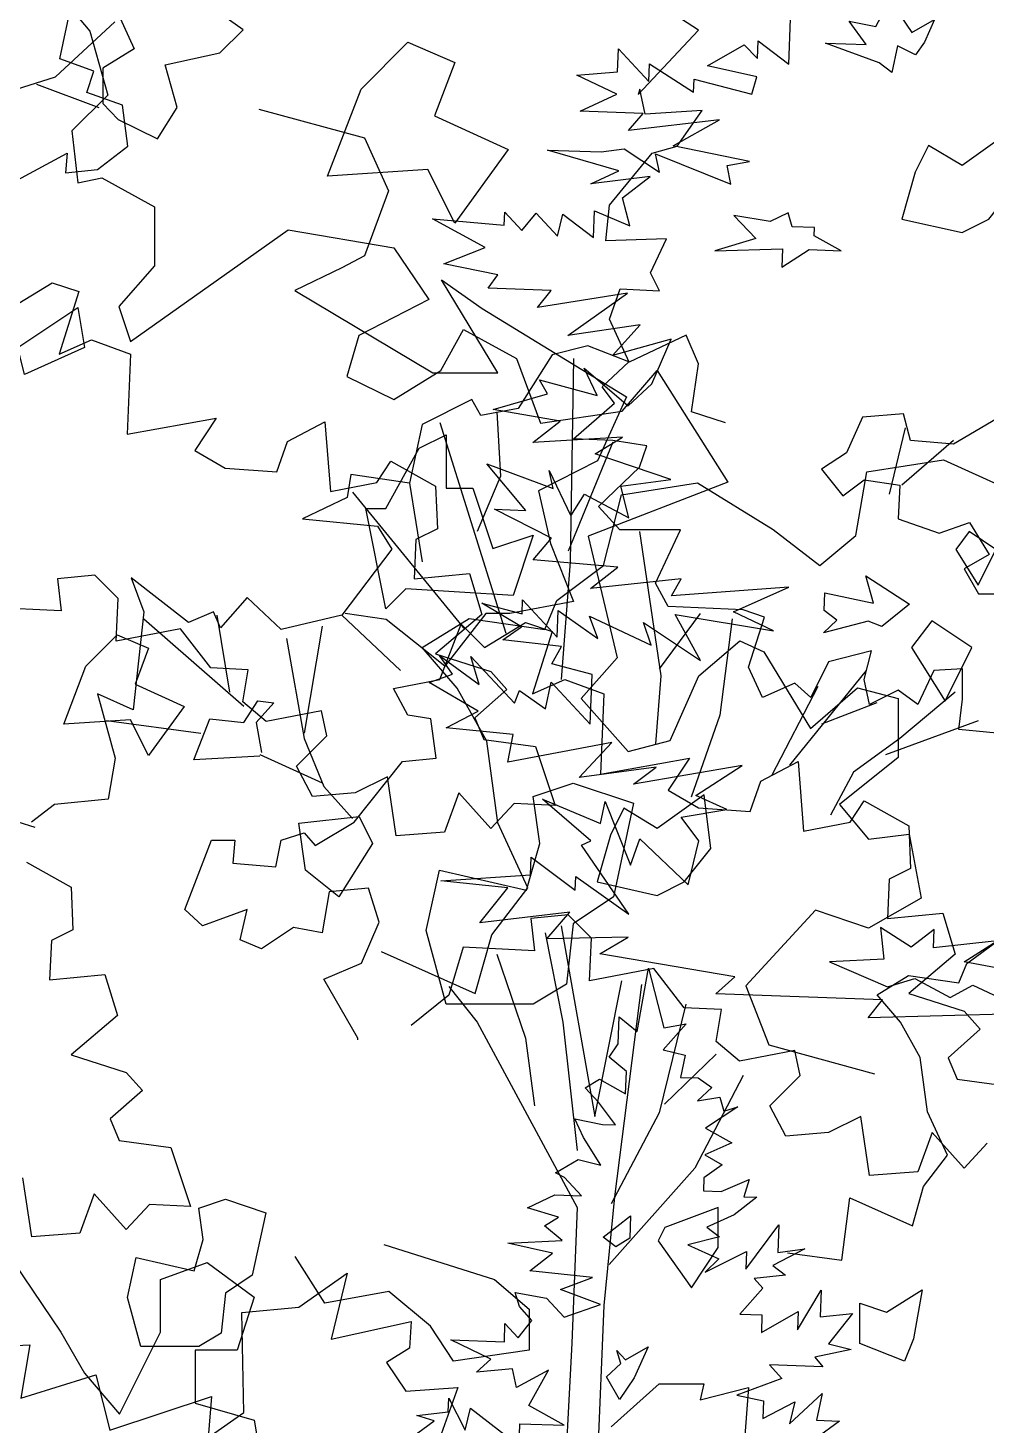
# Model space of a CAD drawing. Header units: inches. Extents: x 11.9 to 85.3, y 21.1 to 37.4.
# Drawn here: x 62.5545 to 62.8089, y 22.446 to 22.8168 of the extents above; entities that cross this region are included whole.
import ezdxf

# ---------------------------------------------------------------- set-up
doc = ezdxf.new("R2010")
doc.units = ezdxf.units.IN
doc.header["$MEASUREMENT"] = 0
doc.layers.add('CAY', color=94, linetype='Continuous')
doc.layers.add('CAY-3', color=61, linetype='Continuous')

# ---------------------------------------------------------------- blocks, each defined once
blk = doc.blocks.new('A$C76451831')
at = {"layer": 'CAY'}
for p, q in [((1178, 1895.02), (1223.4, 1902.1)), ((1223.4, 1902.1), (1261.14, 1884.99)), ((1171.52, 1857.27), (1178, 1895.02)), ((1032.95, 1881.45), (1077.77, 1888.53)), ((1077.77, 1888.53), (1122.58, 1860.81)), ((1022.34, 1839.57), (1032.95, 1881.45)), ((1122.58, 1860.81), (1150.29, 1839.57)), ((1150.29, 1839.57), (1171.52, 1857.27)), ((994.63, 1818.92), (1022.34, 1839.57)), ((987.55, 1801.82), (994.63, 1818.92)), ((915.03, 1791.2), (942.74, 1808.31)), ((942.74, 1808.31), (987.55, 1801.82)), ((935.67, 1767.02), (915.03, 1791.2)), ((3822.39, 1786.97), (3840.08, 1765.74)), ((953.36, 1735.75), (935.67, 1767.02)), ((3840.08, 1765.74), (3850.69, 1727.98)), ((959.84, 1687.39), (953.36, 1735.75)), ((3850.69, 1727.98), (3829.46, 1706.75)), ((3829.46, 1706.75), (3833, 1676.08)), ((977.53, 1649.04), (959.84, 1687.39)), ((3833, 1676.08), (3847.15, 1679.03)), ((3847.15, 1679.03), (3878.4, 1661.92)), ((3878.4, 1661.92), (3878.4, 1627.12)), ((956.3, 1621.32), (977.53, 1649.04)), ((3864.25, 1582.29), (3957.41, 1648.35)), ((3957.41, 1648.35), (4019.91, 1637.74)), ((4019.91, 1637.74), (4040.55, 1607.06)), ((946.28, 1586.52), (956.3, 1621.32)), ((3878.4, 1627.12), (3857.18, 1602.93)), ((890.86, 1611.29), (946.28, 1586.52)), ((3857.18, 1602.93), (3864.25, 1582.29)), ((4040.55, 1607.06), (3999.28, 1585.83)), ((4047.62, 1565.18), (4061.19, 1589.37)), ((4061.19, 1589.37), (4092.44, 1572.26)), ((3999.28, 1585.83), (3992.2, 1561.64)), ((4092.44, 1572.26), (4106.59, 1533.92)), ((3992.2, 1561.64), (4019.91, 1548.08)), ((4019.91, 1548.08), (4047.62, 1565.18)), ((4154.94, 1541), (4175.57, 1565.18)), ((4175.57, 1565.18), (4217.44, 1499.12)), ((4106.59, 1533.92), (4154.94, 1541)), ((4217.44, 1499.12), (4134.89, 1467.27)), ((4134.89, 1467.27), (4151.99, 1395.3)), ((4200.34, 1384.68), (4224.51, 1405.33)), ((4224.51, 1405.33), (4238.66, 1398.84)), ((4238.66, 1398.84), (4266.37, 1353.42)), ((4151.99, 1395.3), (4130.76, 1371.12)), ((4183.24, 1346.34), (4200.34, 1384.68)), ((4266.37, 1353.42), (4294.09, 1377.61)), ((4294.09, 1377.61), (4318.26, 1371.12)), ((4130.76, 1371.12), (4158.47, 1339.85)), ((4318.26, 1371.12), (4318.26, 1336.32)), ((4158.47, 1339.85), (4183.24, 1346.34)), ((4318.26, 1336.32), (4283.47, 1308.59)), ((4283.47, 1308.59), (4300.57, 1287.95)), ((4300.57, 1287.95), (4324.75, 1290.9)), ((4324.75, 1290.9), (4331.82, 1253.15)), ((4331.82, 1253.15), (4300.57, 1235.45)), ((4269.32, 1246.07), (4228.05, 1201.24)), ((4300.57, 1235.45), (4269.32, 1246.07)), ((4358.8, 1214.44), (4377.27, 1228.2)), ((4354.08, 1203.04), (4358.8, 1214.44)), ((4305.73, 1195.96), (4324.21, 1207.36)), ((4324.21, 1207.36), (4354.08, 1203.04)), ((4228.05, 1201.24), (4241.61, 1166.44)), ((4319.49, 1179.83), (4305.73, 1195.96)), ((4331.28, 1158.99), (4319.49, 1179.83)), ((4241.61, 1166.44), (4304.11, 1149.33)), ((4335.61, 1126.75), (4331.28, 1158.99)), ((4347.4, 1101.19), (4335.61, 1126.75)), ((4333.25, 1082.7), (4347.4, 1101.19)), ((4326.56, 1059.5), (4333.25, 1082.7)), ((4284.9, 1039.05), (4289.61, 1076.02)), ((4289.61, 1076.02), (4326.56, 1059.5)), ((4252.67, 1043.38), (4284.9, 1039.05)), ((5268.01, 577.07), (5268.94, 603.78)), ((4834.43, 569.52), (4869.41, 602.16)), ((5219.94, 576.02), (5241.67, 588.41)), ((5241.67, 588.41), (5249.55, 580.43)), ((5249.55, 580.43), (5249.91, 590.84)), ((5249.91, 590.84), (5268.01, 577.07)), ((5166.8, 572.44), (5167.27, 586.02)), ((5167.27, 586.02), (5185.18, 566.81)), ((5142.71, 570.56), (5166.8, 572.44)), ((5166.34, 559.31), (5142.71, 570.56)), ((5185.18, 566.81), (5185.54, 577.23)), ((5185.54, 577.23), (5211.69, 560.45)), ((5249.17, 569.56), (5219.94, 576.02)), ((4789.61, 555.37), (4834.43, 569.52)), ((4823.03, 565.2), (4859.98, 551.43)), ((5211.69, 560.45), (5211.96, 568.14)), ((5211.96, 568.14), (5246.09, 559.24)), ((5246.09, 559.24), (5249.17, 569.56)), ((5144.69, 549.18), (5166.34, 559.31)), ((5181.8, 547.89), (5144.69, 549.18)), ((5173.29, 537.76), (5181.8, 547.89)), ((5226.98, 544.04), (5173.29, 537.76)), ((5199.71, 528.68), (5226.98, 544.04)), ((5244.7, 519.4), (5199.71, 528.68)), ((5125.31, 526.29), (5156.99, 525.18)), ((5167.47, 513.94), (5125.31, 526.29)), ((5156.99, 525.18), (5170.65, 526.97)), ((5170.65, 526.97), (5191.46, 513.1)), ((5189.12, 524.06), (5233.82, 506.18)), ((5191.46, 513.1), (5189.12, 524.06)), ((5150.9, 506.35), (5167.47, 513.94)), ((5231.48, 517.14), (5244.7, 519.4)), ((5233.82, 506.18), (5231.48, 517.14)), ((5185.94, 510.57), (5150.9, 506.35)), ((5169.64, 497.99), (5185.94, 510.57)), ((5174.04, 481.52), (5169.64, 497.99)), ((5099.74, 481.85), (5100.01, 489.54)), ((5100.01, 489.54), (5110.05, 478.77)), ((5110.05, 478.77), (5118.57, 488.9)), ((5118.57, 488.9), (5131.23, 475.31)), ((5131.23, 475.31), (5134.41, 488.34)), ((5134.41, 488.34), (5152.5, 474.56)), ((5152.5, 474.56), (5153.06, 490.41)), ((5153.06, 490.41), (5174.04, 481.52)), ((5057.27, 485.6), (5099.74, 481.85)), ((5088.4, 468.64), (5057.27, 485.6)), ((5064.05, 459.07), (5088.4, 468.64)), ((5096, 452.51), (5064.05, 459.07)), ((5062.55, 449.63), (5086.72, 432.52)), ((5090.28, 444.55), (5096, 452.51)), ((5127.39, 443.26), (5090.28, 444.55)), ((5119.34, 433.11), (5127.39, 443.26)), ((5172.65, 441.67), (5119.34, 433.11)), ((5137.34, 416.61), (5172.65, 441.67)), ((5180.15, 422.83), (5137.34, 416.61)), ((5163.66, 404.81), (5180.15, 422.83)), ((5198.44, 414.48), (5163.66, 404.81)), ((5187.1, 388.13), (5198.44, 414.48)), ((5154.68, 381.1), (5147.08, 397.23)), ((5147.08, 397.23), (5173.04, 375.02)), ((5120.57, 390.45), (5154.68, 381.1)), ((5125.26, 382.13), (5120.57, 390.45)), ((5093.21, 372.82), (5125.26, 382.13)), ((5171.94, 380.31), (5154.84, 342.56)), ((5173.04, 375.02), (5187.1, 388.13)), ((5132.85, 366), (5093.21, 372.82)), ((5116.55, 353.42), (5132.85, 366)), ((5169.68, 356.55), (5116.55, 353.42)), ((5153.48, 346.69), (5169.68, 356.55)), ((5112.43, 313.22), (5089.38, 340.77)), ((5089.38, 340.77), (5128.75, 326.25)), ((5154.84, 342.56), (5120.06, 324.86)), ((5198.26, 331.53), (5153.48, 346.69)), ((5126.39, 336.76), (5139.05, 310.02)), ((5128.75, 326.25), (5126.39, 336.76)), ((5168.67, 327.57), (5198.26, 331.53)), ((5120.06, 324.86), (5127.13, 293.6)), ((5139.05, 310.02), (5147.21, 322.88)), ((5147.21, 322.88), (5173.45, 308.82)), ((5173.45, 308.82), (5168.67, 327.57)), ((5093.87, 313.86), (5112.43, 313.22)), ((5127.72, 296.82), (5093.87, 313.86)), ((5116.85, 284.05), (5127.72, 296.82)), ((5127.13, 293.6), (5140.69, 259.39)), ((5166.99, 279.58), (5116.85, 284.05)), ((5150.69, 267), (5166.99, 279.58)), ((5204.37, 272.83), (5150.69, 267)), ((5198.57, 262.61), (5204.37, 272.83)), ((5268.09, 267.89), (5198.57, 262.61)), ((5235.4, 253.16), (5268.09, 267.89)), ((5110.03, 244.39), (5086.5, 258.36)), ((5086.5, 258.36), (5110.3, 252.09)), ((5140.69, 259.39), (5102.96, 252.31)), ((5110.3, 252.09), (5110.58, 260.24)), ((5110.58, 260.24), (5131.11, 238.22)), ((5029.84, 248.77), (5005.67, 252.31)), ((5064.63, 221.05), (5029.84, 248.77)), ((5088.81, 252.31), (5064.63, 221.05)), ((5102.96, 252.31), (5088.81, 252.31)), ((5131.11, 238.22), (5131.66, 254.07)), ((5131.66, 254.07), (5155.1, 237.38)), ((5155.1, 237.38), (5150.12, 250.7)), ((5150.12, 250.7), (5186.68, 233.56)), ((5200.91, 251.65), (5259.03, 241.91)), ((5215.82, 224.38), (5200.91, 251.65)), ((5259.03, 241.91), (5235.4, 253.16)), ((5098.88, 236.62), (5110.03, 244.39)), ((5186.68, 233.56), (5182.16, 246.86)), ((5182.16, 246.86), (5215.82, 224.38)), ((5133.64, 232.69), (5098.88, 236.62)), ((5127.84, 222.47), (5133.64, 232.69)), ((5069.17, 216.35), (5061.4, 227.51)), ((5061.4, 227.51), (5084.82, 210.37)), ((5079.96, 226.86), (5105.73, 199.21)), ((5084.82, 210.37), (5079.96, 226.86)), ((5055.4, 211.39), (5069.17, 216.35)), ((5151.64, 216.19), (5127.84, 222.47)), ((5150.61, 186.76), (5151.64, 216.19)), ((5084.27, 194.52), (5055.4, 211.39)), ((5105.73, 199.21), (5108.71, 206.81)), ((5108.71, 206.81), (5124.19, 195.85)), ((5124.19, 195.85), (5127.46, 211.6)), ((5127.46, 211.6), (5150.61, 186.76)), ((5065.35, 184.75), (5084.27, 194.52)), ((5105.08, 180.65), (5065.35, 184.75)), ((5101.8, 164.44), (5105.08, 180.65)), ((5163.37, 175.89), (5101.8, 164.44)), ((5144.07, 155.26), (5163.37, 175.89)), ((5189.6, 161.37), (5144.07, 155.26)), ((5240.39, 162.32), (5176.11, 151.42)), ((5176.11, 151.42), (5189.6, 161.37)), ((5213.04, 144.69), (5240.39, 162.32)), ((5150.92, 117.85), (5122.33, 142.42)), ((5122.33, 142.42), (5156.72, 128.07)), ((5156.72, 128.07), (5159.44, 141.12)), ((5159.44, 141.12), (5174.44, 103.42)), ((5231.32, 136.34), (5213.04, 144.69)), ((5204.43, 131.84), (5231.32, 136.34)), ((5214.82, 117.88), (5204.43, 131.84)), ((5145.4, 115.32), (5150.92, 117.85)), ((5174.44, 103.42), (5179.97, 119.1)), ((5179.97, 119.1), (5208.47, 91.81)), ((5208.47, 91.81), (5214.82, 117.88)), ((5115.33, 97.78), (5115.69, 108.2)), ((5115.69, 108.2), (5141.75, 88.7)), ((5173.42, 74.45), (5145.4, 115.32)), ((5062.19, 94.2), (5115.33, 97.78)), ((5101.92, 90.09), (5062.19, 94.2)), ((5141.75, 88.7), (5142.03, 96.85)), ((5142.03, 96.85), (5173.42, 74.45)), ((5085.34, 69.36), (5101.92, 90.09)), ((5138.57, 75.66), (5085.34, 69.36)), ((5124.88, 59.82), (5138.57, 75.66)), ((5172.95, 60.86), (5124.88, 59.82)), ((5156.29, 51.02), (5172.95, 60.86)), ((5236.02, 37.35), (5156.29, 51.02)), ((5224.8, 27.32), (5236.02, 37.35)), ((5323.46, 23.87), (5224.8, 27.32)), ((5314.94, 13.29), (5323.46, 23.87)), ((5402.93, 15.66), (5314.94, 13.29))]:
    blk.add_line(p, q, dxfattribs=at)
for points in [[(4216, 1534.28), (4195.96, 1540.61), (4200.18, 1569.09), (4192.8, 1585.96), (4159.05, 1570.14), (4147.45, 1595.45), (4153.77, 1613.38), (4176.98, 1612.33), (4171.7, 1622.87), (4181.2, 1642.91), (4145.34, 1641.86), (4147.45, 1662.95), (4172.76, 1693.54), (4187.52, 1697.76), (4202.29, 1718.85), (4168.54, 1716.74), (4165.38, 1731.51), (4164.32, 1728.34), (4200.18, 1766.31), (4172.76, 1784.24)], [(529.97, 749.26), (509.93, 755.59)], [(519.43, 1132.11), (548.96, 1147.93), (547.9, 1136.33), (566.89, 1138.44), (584.82, 1152.15), (581.65, 1176.41), (560.56, 1183.79), (564.78, 1196.44), (544.74, 1203.83), (551.07, 1234.41)], [(622.79, 1328.28), (636.5, 1337.77), (625.95, 1358.87), (639.66, 1363.09), (640.72, 1376.8), (682.9, 1378.91), (677.63, 1347.27), (721.93, 1360.98), (730.36, 1328.28), (790.48, 1348.32), (788.37, 1324.06), (809.47, 1338.83), (808.41, 1397.89), (842.16, 1401.05), (870.64, 1421.09), (861.15, 1382.07), (908.61, 1392.62), (907.55, 1376.8), (893.84, 1368.36), (905.44, 1351.48), (936.03, 1353.59), (923.37, 1317.73)], [(1026.73, 1330.39), (1055.21, 1355.7), (1081.57, 1355.7), (1079.47, 1346.21), (1107.94, 1353.59), (1102.67, 1283.98)], [(4030.27, 934.26), (4043.76, 944.22), (4033.44, 947.3), (4052.09, 949.37), (4052.38, 957.52), (4062.14, 938.59), (4065.31, 951.63), (4093.99, 929.32), (4094.45, 942.45), (4120.7, 941.53), (4099.81, 953.14), (4111.41, 974.04), (4092.48, 963.83), (4090.14, 974.79), (4068.77, 972.81), (4077.2, 980.68), (4053.58, 991.93), (4085.26, 990.82), (4085.64, 1001.69), (4093.5, 993.26), (4101.56, 1003.4), (4094.15, 1011.82), (4091.72, 1020.07), (4110.18, 1016.7), (4120.67, 1005.45), (4142.22, 1012.86), (4118.52, 1021.85), (4137.34, 1028.9), (4100.33, 1032.91), (4113.83, 1043.32), (4087.3, 1049.23), (4119.53, 1050.83), (4108.95, 1059.36), (4117.29, 1064.51), (4098.91, 1070.13), (4115.03, 1077.73), (4130.87, 1077.18), (4120.83, 1087.96), (4115.49, 1090.86), (4128.9, 1098.55), (4142.38, 1095.36), (4132.08, 1111.59), (4127.02, 1122.65), (4143.22, 1119.36), (4150.92, 1119.09), (4140.97, 1132.59), (4133.1, 1141.02), (4141.44, 1146.17), (4157, 1137.47), (4157.45, 1150.6), (4147.33, 1159.11), (4152.59, 1167.09), (4153.15, 1182.93), (4163.72, 1174.4), (4170.47, 1211.8), (4179.66, 1176.57), (4192.88, 1178.83), (4179.2, 1163.44), (4192.23, 1160.26), (4189.51, 1147.21), (4199.92, 1146.85), (4207.88, 1141.13), (4199.45, 1133.26), (4212.67, 1135.52), (4215.1, 1127.28), (4223.34, 1129.71), (4204.32, 1117.23), (4219.88, 1108.52), (4203.77, 1101.38), (4213.99, 1095.58), (4203.3, 1087.8), (4203.03, 1080.1), (4213.44, 1079.74), (4230, 1086.86), (4226.92, 1076.54), (4234.61, 1076.28), (4221.11, 1065.87), (4205, 1058.72), (4212.5, 1053.02), (4193.76, 1048.24), (4212.04, 1039.89), (4204.07, 1032.01), (4228.51, 1044.3), (4228.15, 1033.89), (4247.64, 1059.95), (4247.07, 1043.65), (4263, 1045.82), (4244.08, 1036.05), (4251.59, 1030.35), (4232.94, 1028.28), (4238.18, 1022.66), (4224.5, 1007.27), (4237.63, 1006.81), (4237.26, 996.4), (4258.99, 1008.78), (4258.61, 997.92), (4272.58, 1021.46), (4272.02, 1005.61), (4291.13, 1007.66), (4276.9, 989.57), (4290.38, 986.38), (4268.92, 981.69), (4273.71, 976.08), (4242.03, 977.19), (4249.45, 969.22), (4222.82, 959.27), (4238.57, 956), (4238.21, 945.59), (4257.13, 955.36), (4253.95, 942.32), (4273.16, 960.24), (4269.89, 944.48), (4283.47, 944.01), (4269.51, 933.62)], [(1109, 997.11), (1073.14, 976.02), (1047.82, 978.12), (1043.61, 993.94), (1019.35, 991.84), (1009.86, 970.74), (995.09, 961.25), (1007.75, 945.43), (1020.4, 954.92), (1041.5, 951.76), (1040.44, 931.72), (1064.7, 923.28), (1082.63, 929.61), (1094.23, 910.62), (1079.47, 902.19), (1087.9, 887.42), (1124.82, 887.42)], [(1109, 804.1), (1076.3, 807.27), (1078.41, 825.19), (1078.41, 843.12), (1061.54, 842.07), (1052.04, 822.03), (1040.44, 830.47), (1023.57, 822.03), (1020.4, 836.8), (1024.62, 853.67), (999.31, 847.34), (988.76, 826.25), (979.27, 834.69), (960.29, 826.25), (951.85, 844.18), (961.34, 873.71), (948.68, 877.93), (904.39, 880.04), (897, 893.75), (911.77, 925.39), (875.91, 925.39), (863.25, 939.1), (887.51, 962.3), (891.73, 974.96), (871.69, 978.12), (848.49, 979.18), (872.75, 1000.27), (865.36, 1009.77), (881.18, 1024.53), (856.93, 1034.02), (835.83, 1028.75), (815.79, 997.11), (793.65, 992.89), (788.37, 1002.38), (758.84, 987.62), (751.46, 952.81), (716.65, 958.09), (714.54, 944.37), (688.18, 931.72), (732.47, 927.5), (740.91, 913.79), (711.38, 874.77), (675.52, 866.33), (655.48, 885.31), (639.66, 867.38), (635.44, 876.87), (620.68, 870.55), (586.93, 896.91), (594.31, 876.87), (587.98, 818.87), (566.89, 828.36), (577.43, 790.39), (573.22, 766.13), (541.57, 762.97), (527.86, 752.42)], [(848.49, 1026.64), (846.38, 906.41), (841.11, 836.8)], [(803.14, 995), (805.25, 957.03), (791.54, 924.34)], [(769.39, 988.67), (808.41, 864.22)], [(1044.66, 985.51), (1035.17, 946.48)], [(871.69, 977.07), (845.32, 912.73)], [(1073.14, 978.12), (1042.55, 951.76)], [(751.46, 952.81), (758.84, 906.41)], [(717.71, 947.54), (784.15, 866.33)], [(887.51, 924.34), (900.17, 838.91), (897, 798.83)], [(923.37, 875.82), (899.11, 843.12)], [(594.31, 872.66), (653.37, 820.98)], [(634.39, 741.87), (648.1, 741.87), (647.04, 728.16), (672.36, 726.05), (675.52, 741.87), (689.23, 746.09), (695.56, 738.71), (718.76, 752.42), (747.24, 788.28), (767.28, 790.39), (764.11, 813.59), (750.4, 815.7), (741.97, 831.52), (769.39, 836.8), (782.04, 869.49), (795.75, 855.78), (820.01, 870.55), (835.83, 865.27), (824.23, 828.36), (843.22, 836.8), (866.42, 828.36), (864.31, 780.9), (917.04, 790.39), (904.39, 771.41), (922.32, 760.86), (952.9, 758.75), (959.23, 776.68), (981.38, 788.28), (984.54, 747.15), (1011.97, 752.42), (1020.4, 765.08), (1046.77, 750.31), (1047.82, 725), (1035.17, 718.67), (1034.11, 695.47), (1066.81, 698.63), (1074.19, 674.37), (1046.77, 651.17), (1079.47, 640.62), (1088.96, 630.08), (1069.97, 613.2), (1075.25, 600.55), (1105.83, 596.33)], [(1093.18, 562.58), (1079.47, 547.81), (1060.48, 568.91), (1052.04, 545.7), (1023.57, 543.59), (1018.29, 578.4), (999.31, 568.91), (974, 566.8), (964.5, 584.73), (982.43, 602.66), (979.27, 617.42), (946.57, 611.09), (932.86, 622.69), (936.03, 641.68), (913.88, 642.73), (895.95, 665.94), (857.98, 658.55), (859.04, 683.87), (845.32, 697.58), (823.18, 695.47), (825.29, 676.48), (783.1, 678.59), (774.66, 650.12), (752.51, 632.19)], [(637.55, 874.77), (644.93, 829.41)], [(699.78, 868.44), (689.23, 805.16)], [(711.38, 874.77), (746.18, 842.07)], [(942.36, 872.66), (934.97, 815.7), (918.1, 767.19)], [(678.68, 861.05), (689.23, 801.99), (700.83, 773.52), (717.71, 754.53)], [(1021.46, 842.07), (976.11, 786.17)], [(992.98, 832.58), (965.56, 779.84)], [(1074.19, 829.41), (1041.5, 801.99), (1014.07, 781.95), (1000.36, 756.64)], [(662.86, 791.44), (623.84, 789.34), (633.33, 813.59), (653.37, 811.48), (661.81, 824.14), (671.3, 823.09), (660.75, 811.48), (663.92, 793.55)], [(1027.79, 823.09), (995.09, 810.43)], [(572.16, 812.54), (628.06, 805.16)], [(1033.06, 792.5), (1087.9, 812.54)], [(662.86, 792.5), (699.78, 775.62)], [(720.87, 623.75), (720.87, 624.8), (700.83, 659.61), (722.98, 669.1), (733.53, 693.36), (727.2, 713.4), (704, 711.29), (699.78, 687.03), (682.9, 690.19), (663.92, 677.54), (651.26, 682.81), (655.48, 700.74), (629.11, 691.25), (618.57, 700.74), (634.39, 741.87)], [(831.61, 687.03), (842.16, 634.3), (850.6, 558.36)], [(841.11, 691.25), (861.15, 578.4), (876.97, 658.55)], [(803.14, 674.37), (820.01, 624.8), (825.29, 584.73)], [(774.66, 655.39), (791.54, 634.3), (850.6, 524.61), (847.43, 444.45), (842.16, 343.2), (836.89, 219.8), (831.61, 177.62), (821.07, 141.76)], [(888.57, 656.44), (872.75, 530.94), (866.42, 466.6), (861.15, 337.93), (856.93, 208.2), (854.82, 166.02), (859.04, 143.87)], [(914.93, 644.84), (899.11, 580.51), (870.64, 526.72)], [(932.86, 615.31), (902.28, 585.78)], [(948.68, 602.66), (920.21, 547.81), (869.58, 490.86)]]:
    blk.add_lwpolyline(points, dxfattribs=at)
for points in [[(1240.15, 1791.1), (1216.4, 1806.94), (1204.52, 1791.1), (1224.32, 1759.41)], [(1085.75, 1672.28), (1081.8, 1703.97), (1054.08, 1684.16), (1034.29, 1696.04), (1026.37, 1680.2), (1018.45, 1652.48), (1054.08, 1644.56), (1069.92, 1652.48)], [(3821.2, 1594.49), (3833.07, 1602.41), (3837.03, 1578.65), (3801.4, 1562.8), (3797.44, 1578.65)], [(4034.98, 1519.24), (4050.81, 1527.16), (4050.81, 1495.47), (4066.65, 1495.47), (4078.52, 1459.83), (4102.28, 1467.75), (4090.4, 1432.11), (4027.06, 1436.07), (4015.18, 1424.19), (4003.31, 1483.59), (4015.18, 1483.59)], [(4376.02, 1459.35), (4360.18, 1469.91), (4352.26, 1459.35), (4365.46, 1438.22)], [(1058.5, 1448.2), (1054.54, 1440.28), (1074.34, 1412.56), (1090.17, 1436.32), (1090.17, 1460.09)], [(3837.84, 1390.32), (3856.31, 1408.81), (3874.79, 1400.89), (3866.87, 1379.76), (3895.9, 1366.56), (3874.79, 1337.52), (3864.23, 1358.64), (3824.64, 1356)], [(4038.94, 1234.08), (4046.85, 1269.73), (4098.32, 1257.84), (4106.24, 1285.57), (4102.28, 1313.29), (4126.03, 1321.21), (4161.66, 1309.33), (4149.78, 1253.88), (4126.03, 1238.04), (4122.07, 1202.4), (4102.28, 1190.52), (4050.81, 1190.52)], [(3967.68, 1269.73), (3963.72, 1297.45), (3999.35, 1301.41), (4007.26, 1285.57), (3987.47, 1253.88)], [(722.77, 1185.82), (750.48, 1213.54), (778.19, 1201.66), (766.32, 1169.98), (809.87, 1150.17), (778.19, 1106.61), (762.36, 1138.29), (702.98, 1134.33)], [(1109.93, 1128.8), (1105.97, 1160.49), (1078.25, 1140.68), (1058.46, 1152.57), (1050.54, 1136.72), (1042.62, 1109), (1078.25, 1101.08), (1094.09, 1109)], [(3862.31, 1017.03), (3867.59, 1040.8), (3901.9, 1032.87), (3907.18, 1051.36), (3904.54, 1069.84), (3920.37, 1075.12), (3944.13, 1067.2), (3936.21, 1030.23), (3920.37, 1019.67), (3917.73, 995.91), (3904.54, 987.99), (3870.23, 987.99)], [(4143.61, 1052.71), (4159.91, 1065.28), (4159.45, 1052.15), (4151.12, 1047)], [(4295.5, 989.94), (4295.5, 1013.7), (4311.34, 1008.42), (4332.45, 1021.63), (4327.17, 992.58), (4321.89, 979.38)], [(4145.71, 970.13), (4154.15, 977.99), (4151.7, 985.78), (4156.94, 980.16), (4170.35, 987.85), (4162.01, 969.56), (4153.4, 956.71)], [(4892.21, 659.97), (4885.53, 671.37), (4869.41, 671.37), (4869.41, 643.85), (4852.9, 632.05), (4836.78, 636.77), (4843.86, 609.24), (4871.37, 606.88), (4880.81, 586.04), (4862.33, 574.63), (4862.33, 553.79), (4871.37, 544.36), (4894.57, 532.95), (4906.36, 551.43), (4899.28, 576.6), (4931.52, 583.68), (4945.27, 597.44), (4922.48, 613.57), (4915.4, 636.77), (4889.85, 630.08)], [(5321.51, 577.92), (5289.74, 589.45), (5313.73, 588.62), (5303.79, 602.56), (5319.54, 599.29), (5327.79, 614.87), (5340.72, 595.83), (5354.13, 603.52), (5348.22, 590.13), (5342.97, 582.61), (5332.29, 587.97), (5329.02, 572.21)], [(5270.09, 480.89), (5267.66, 489.13), (5257.06, 484.06), (5235.43, 487.54), (5248.55, 473.93), (5224.28, 466.62), (5264.2, 467.94), (5263.82, 457.08), (5280.04, 467.39), (5299.05, 466.73), (5283.04, 475.45), (5283.22, 480.43)], [(5288.9, 254.01), (5289.27, 264.43), (5318.06, 258.44), (5313.63, 274.46), (5339.33, 257.69), (5323.02, 244.66), (5314.96, 247.66), (5288.45, 240.88), (5296.41, 248.31)], [(5395.07, 24.09), (5390.74, 42.83), (5371.82, 46.21), (5391.29, 58.68), (5353.54, 54.56), (5353.92, 65.42), (5340.41, 55.01), (5322.23, 66.53), (5324.3, 47.87), (5292.07, 46.28), (5326.45, 31.48), (5342.48, 36.36), (5363.39, 25.2), (5376.78, 32.44)]]:
    blk.add_lwpolyline(points, close=True, dxfattribs=at)
at = {"layer": 'CAY-3'}
for p, q in [((4954.64, 550.49), (5017.14, 533.39)), ((5017.14, 533.39), (5031.3, 502.12)), ((701.43, 467.98), (683.74, 495.71)), ((736.22, 502.79), (801.66, 482.14)), ((5031.3, 502.12), (5017.14, 463.78)), ((517.47, 492.17), (545.18, 450.88)), ((604.14, 482.14), (631.85, 492.17)), ((631.85, 492.17), (659.57, 471.52)), ((604.14, 450.88), (604.14, 482.14)), ((801.66, 482.14), (822.3, 464.44)), ((659.57, 471.52), (649.54, 440.26)), ((739.16, 475.06), (701.43, 467.98)), ((763.93, 454.42), (739.16, 475.06)), ((822.3, 464.44), (822.3, 440.26)), ((5017.14, 463.78), (5003.58, 456.71)), ((777.49, 433.77), (763.93, 454.42)), ((5003.58, 456.71), (4975.87, 443.14)), ((545.18, 450.88), (559.33, 426.69)), ((579.97, 402.51), (604.14, 450.88)), ((5095.88, 394.47), (5062.55, 449.63)), ((624.78, 440.26), (624.78, 409)), ((649.54, 440.26), (624.78, 440.26)), ((822.3, 440.26), (777.49, 433.77)), ((4975.87, 443.14), (5057.56, 394.47)), ((5086.72, 432.52), (5171.94, 380.31)), ((559.33, 426.69), (579.97, 402.51)), ((624.78, 409), (659.57, 398.97)), ((659.57, 398.97), (666.64, 357.09)), ((5057.56, 394.47), (5095.88, 394.47))]:
    blk.add_line(p, q, dxfattribs=at)
for points in [[(524.9, 728.85), (551.27, 714.08), (552.33, 688.77), (539.67, 682.44), (538.61, 659.24), (571.31, 662.4), (578.69, 638.14), (551.27, 614.94), (583.97, 604.39), (593.46, 593.85), (574.47, 576.97), (579.75, 564.31), (610.33, 560.1), (621.94, 525.29), (597.68, 526.35), (583.97, 511.58), (564.98, 532.67), (556.54, 509.47), (528.07, 507.36), (522.79, 542.17)], [(4808.09, 433.07), (4832.34, 447.84), (4848.16, 442.57), (4836.56, 405.65), (4855.55, 414.09), (4878.75, 405.65), (4876.64, 358.19), (4929.38, 367.68), (4916.72, 348.7), (4934.65, 338.15), (4965.24, 336.04), (4971.56, 353.97), (4993.71, 365.57), (4996.88, 324.44), (5024.3, 329.71), (5032.74, 342.37), (5059.1, 327.61), (5060.16, 302.29), (5047.5, 295.96), (5046.45, 272.76), (5079.14, 275.93), (5086.52, 251.67), (5059.1, 228.46), (5091.8, 217.92), (5101.29, 207.37), (5082.31, 190.5), (5087.58, 177.84), (5118.16, 173.62), (5129.77, 138.82), (5105.51, 139.87), (5091.8, 125.11), (5072.81, 146.2), (5064.38, 123), (5035.9, 120.89), (5030.63, 155.69), (5011.64, 146.2), (4986.33, 144.09), (4976.84, 162.02), (4994.77, 179.95), (4991.6, 194.71), (4958.91, 188.39), (4945.2, 199.99), (4948.36, 218.97), (4926.21, 220.03), (4908.28, 243.23), (4870.31, 235.85), (4871.37, 261.16), (4857.66, 274.87), (4835.51, 272.76), (4837.62, 253.78), (4795.43, 255.89)]]:
    blk.add_lwpolyline(points, dxfattribs=at)

msp = doc.modelspace()

# ---------------------------------------------------------------- linework, layer by layer
msp.add_lwpolyline([(61.45857, 23.79135, 0.283451), (67.06144, 23.39384), (67.06144, 24.37715)], format="xyb")

# ---------------------------------------------------------------- block references
at = {"layer": 'CAY', "xscale": 0.0004489089019145984, "yscale": 0.0004489089019145984, "zscale": 0.0004489089019145984}
for p in [(60.39163, 22.54812), (62.31846, 22.26819), (60.84706, 22.02325), (62.24839, 21.84829)]:
    msp.add_blockref('A$C76451831', p, dxfattribs=at)

doc.saveas('drawing.dxf')
